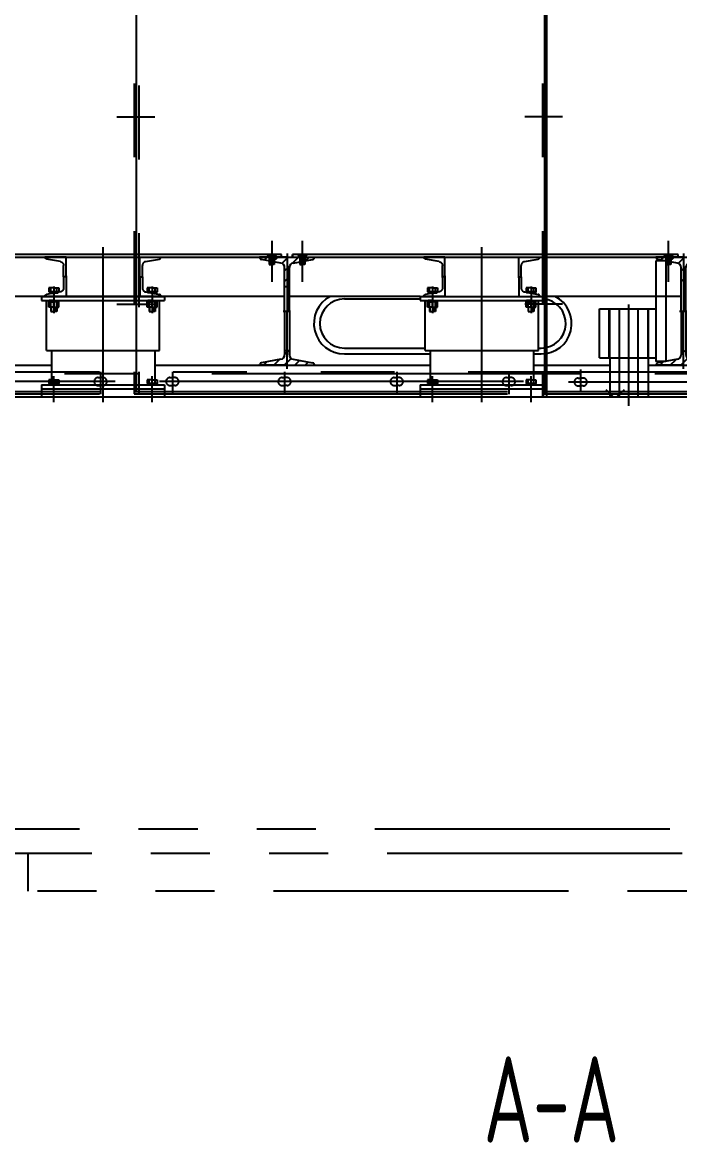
# Model space of a CAD drawing. Header units: millimetres. Extents: x 0 to 25200, y -693 to 17820.
# Drawn here: x 9861 to 11197, y 7981 to 10258 of the extents above; entities that cross this region are included whole.
import ezdxf

# ---------------------------------------------------------------- set-up
doc = ezdxf.new("R2010")
doc.units = ezdxf.units.MM
doc.header["$LTSCALE"] = 600
for name, pattern in [('F', [0.75, 0.5, -0.25]), ('G', [2, 1.25, -0.25, 0.25, -0.25]), ('K', [2.5, 1.25, -0.25, 0.25, -0.25, 0.25, -0.25])]:
    doc.linetypes.add(name, pattern=pattern)
for name, color, linetype in [('01', 7, 'Continuous'), ('02', 1, 'Continuous'), ('04', 2, 'F'), ('05', 4, 'G'), ('07', 6, 'K'), ('08', 1, 'Continuous'), ('11', 3, 'Continuous')]:
    doc.layers.add(name, color=color, linetype=linetype)
doc.styles.get("Standard").update_dxf_attribs({"font": 'isocp', "width": 0.707, "bigfont": 'intecad.shx'})

# ---------------------------------------------------------------- blocks, each defined once
blk = doc.blocks.new('HS223')
at = {"layer": '07', "color": 6, "linetype": 'K'}
for p, q in [((40284.7, 36399.5), (40284.7, 33413.5)), ((40289.2, 33413.5), (40289.2, 36395)), ((40293.7, 36395), (40293.7, 33413.5)), ((41114.7, 36399.5), (41114.7, 33413.5)), ((41119.2, 33413.5), (41119.2, 36395)), ((41123.7, 33413.5), (41123.7, 36395)), ((40249.4, 33931.5), (40326.2, 33931.5)), ((41155.4, 33931.5), (41078.6, 33931.5)), ((40249.4, 33550.5), (40326.2, 33550.5)), ((41155.4, 33550.5), (41078.6, 33550.5)), ((42692.7, 33409.5), (36961.7, 33409.5)), ((39463.7, 33413.5), (41123.7, 33413.5)), ((40216.2, 33413.4), (40216.2, 33367.8)), ((40284.7, 33413.5), (40284.7, 33368.5)), ((40289.2, 33373), (40289.2, 33413.5)), ((40293.7, 33413.5), (40293.7, 33368.5)), ((40362.2, 33413.4), (40362.2, 33367.8)), ((40590.2, 33413.4), (40590.2, 33367.8)), ((40818.2, 33413.4), (40818.2, 33367.8)), ((41046.2, 33413.4), (41046.2, 33367.8)), ((41114.7, 33413.5), (41114.7, 33362.5)), ((41119.2, 33368.5), (41119.2, 33413.5)), ((41123.7, 33367), (41123.7, 33413.5)), ((41123.7, 33413.5), (42692.7, 33413.5)), ((41192.2, 33372.7), (41192.2, 33418.3)), ((40246.1, 33393.5), (39506.3, 33393.5)), ((40211.2, 33401.5), (40216.2, 33401.5)), ((40211.2, 33385.5), (40216.2, 33385.5)), ((40221.2, 33401.5), (40216.2, 33401.5)), ((40221.2, 33385.5), (40216.2, 33385.5)), ((41076.1, 33393.5), (40336.3, 33393.5)), ((40357.2, 33401.5), (40362.2, 33401.5)), ((40357.2, 33385.5), (40362.2, 33385.5)), ((40367.2, 33401.5), (40362.2, 33401.5)), ((40367.2, 33385.5), (40362.2, 33385.5)), ((40585.2, 33401.5), (40590.2, 33401.5)), ((40585.2, 33385.5), (40590.2, 33385.5)), ((40595.2, 33401.5), (40590.2, 33401.5)), ((40595.2, 33385.5), (40590.2, 33385.5)), ((40813.2, 33401.5), (40818.2, 33401.5)), ((40813.2, 33385.5), (40818.2, 33385.5)), ((40823.2, 33401.5), (40818.2, 33401.5)), ((40823.2, 33385.5), (40818.2, 33385.5)), ((41041.2, 33401.5), (41046.2, 33401.5)), ((41041.2, 33385.5), (41046.2, 33385.5)), ((41051.2, 33401.5), (41046.2, 33401.5)), ((41051.2, 33385.5), (41046.2, 33385.5)), ((41907.1, 33392.5), (41167.3, 33392.5)), ((41187.2, 33400.5), (41192.2, 33400.5)), ((41187.2, 33384.5), (41192.2, 33384.5)), ((41197.2, 33400.5), (41192.2, 33400.5)), ((41197.2, 33384.5), (41192.2, 33384.5)), ((37788.7, 33362.5), (42692.7, 33362.5)), ((39463.7, 33373), (40284.7, 33373)), ((39463.7, 33368.5), (40284.7, 33368.5)), ((40284.7, 33373), (40289.2, 33373)), ((40284.7, 33368.5), (40293.7, 33368.5)), ((40289.2, 33373), (40293.7, 33373)), ((40293.7, 33373), (41114.7, 33373)), ((40293.7, 33373), (40293.7, 33368.5)), ((40293.7, 33368.5), (41114.7, 33368.5)), ((41114.7, 33368.5), (41123.7, 33368.5)), ((41123.7, 33373), (41946.7, 33373)), ((41123.7, 33368.5), (41946.7, 33368.5)), ((41123.7, 33362.5), (41123.7, 33367))]:
    blk.add_line(p, q, dxfattribs=at)
at = {"layer": '07', "color": 6, "linetype": 'K', "ltscale": 0.8}
for p, q in [((41243.2, 33377.6), (41259.2, 33361.6)), ((41265.2, 33361.6), (41281.2, 33377.6)), ((37173.6, 32484.6), (46190.2, 32484.6)), ((37198.6, 32434.6), (46190.2, 32434.6)), ((40068.7, 32357.4), (40068.7, 32434.6)), ((38914.2, 32396.6), (40068.7, 32396.6)), ((44767.7, 32357.4), (40068.7, 32357.4))]:
    blk.add_line(p, q, dxfattribs=at)
at = {"layer": '07', "color": 6, "linetype": 'K'}
for centre, start, end in [((40211.2, 33393.5), 90, 270), ((40221.2, 33393.5), 270, 90), ((40357.2, 33393.5), 90, 270), ((40367.2, 33393.5), 270, 90), ((40585.2, 33393.5), 90, 270), ((40595.2, 33393.5), 270, 90), ((40813.2, 33393.5), 90, 270), ((40823.2, 33393.5), 270, 90), ((41041.2, 33393.5), 90, 270), ((41051.2, 33393.5), 270, 90), ((41187.2, 33392.5), 90, 270), ((41197.2, 33392.5), 270, 90)]:
    blk.add_arc(centre, 8, start, end, dxfattribs=at)
blk = doc.blocks.new('*U916')
at = {"layer": '01'}
for p, q in [((0, 110), (-56, 110)), ((-12.5, 97.8), (-52.1, 105.3)), ((0, 110), (56, 110)), ((12.5, 97.8), (52.1, 105.3)), ((-4.8, 0), (-4.8, 88.5)), ((4.8, 0), (4.8, 88.5)), ((-4.8, 0), (-4.8, -88.5)), ((4.8, 0), (4.8, -88.5)), ((0, -110), (-56, -110)), ((-12.5, -97.8), (-52.1, -105.3)), ((0, -110), (56, -110)), ((12.5, -97.8), (52.1, -105.3))]:
    blk.add_line(p, q, dxfattribs=at)
for centre, radius, start, end in [((-51.2, 110), 4.8, 180, 259.2944), ((-14.3, 88.5), 9.5, 0, 79.2944), ((14.3, 88.5), 9.5, 100.7056, 180), ((51.2, 110), 4.8, 280.7056, 360), ((-14.3, -88.5), 9.5, 280.7056, 0), ((14.3, -88.5), 9.5, 180, 259.2944), ((-51.2, -110), 4.8, 100.7056, 180), ((51.2, -110), 4.8, 0, 79.2944)]:
    blk.add_arc(centre, radius, start, end, dxfattribs=at)
at = {"layer": '05'}
for p, q in [((0, 116.9), (0, 0)), ((-7.9, 0), (7.2, 0)), ((0, -116.9), (0, 0))]:
    blk.add_line(p, q, dxfattribs=at)
blk = doc.blocks.new('*U917')
at = {"layer": '01'}
for p, q in [((0, 110), (-56, 110)), ((-12.5, 97.8), (-52.1, 105.3)), ((0, 110), (56, 110)), ((12.5, 97.8), (52.1, 105.3)), ((-4.8, 0), (-4.8, 88.5)), ((4.8, 0), (4.8, 88.5)), ((-4.8, 0), (-4.8, -88.5)), ((4.8, 0), (4.8, -88.5)), ((0, -110), (-56, -110)), ((-12.5, -97.8), (-52.1, -105.3)), ((0, -110), (56, -110)), ((12.5, -97.8), (52.1, -105.3))]:
    blk.add_line(p, q, dxfattribs=at)
for centre, radius, start, end in [((-51.2, 110), 4.8, 180, 259.2944), ((-14.3, 88.5), 9.5, 0, 79.2944), ((14.3, 88.5), 9.5, 100.7056, 180), ((51.2, 110), 4.8, 280.7056, 360), ((-14.3, -88.5), 9.5, 280.7056, 0), ((14.3, -88.5), 9.5, 180, 259.2944), ((-51.2, -110), 4.8, 100.7056, 180), ((51.2, -110), 4.8, 0, 79.2944)]:
    blk.add_arc(centre, radius, start, end, dxfattribs=at)
at = {"layer": '05'}
for p, q in [((0, 116.9), (0, 0)), ((-7.9, 0), (7.2, 0)), ((0, -116.9), (0, 0))]:
    blk.add_line(p, q, dxfattribs=at)
blk = doc.blocks.new('*U911')
at = {"layer": '01'}
for p, q in [((-9.2, 3.1), (-9.2, 0)), ((0, 3.1), (-9.2, 3.1)), ((-9.2, 0), (0, 0)), ((0, 0), (-1.8, 3.1)), ((0, 3.1), (1.8, 0)), ((0, 3.1), (9.2, 3.1)), ((9.2, 0), (0, 0)), ((9.2, 3.1), (9.2, 0))]:
    blk.add_line(p, q, dxfattribs=at)
at = {"layer": '05'}
blk.add_line((0, 5.2), (0, -2.1), dxfattribs=at)
blk = doc.blocks.new('M')
at = {"layer": '04', "color": 2, "linetype": 'F'}
for p, q in [((5590.6, 9487.6), (5633.6, 9487.6)), ((5590.6, 9447.6), (5590.6, 9487.6)), ((5602.1, 9478.3), (5630.3, 9483.6)), ((5595.6, 9447.6), (5595.6, 9470.4)), ((5590.6, 9447.6), (5590.6, 9407.6)), ((5595.6, 9447.6), (5595.6, 9424.7)), ((5590.6, 9407.6), (5633.6, 9407.6)), ((5602.1, 9416.8), (5630.3, 9411.5))]:
    blk.add_line(p, q, dxfattribs=at)
for centre, radius, start, end in [((5603.6, 9470.4), 8, 100.7056, 180), ((5629.6, 9487.6), 4, 280.7056, 0), ((5603.6, 9424.7), 8, 180, 259.2944), ((5629.6, 9407.6), 4, 0, 79.2944)]:
    blk.add_arc(centre, radius, start, end, dxfattribs=at)
at = {"layer": '05', "color": 4, "linetype": 'G'}
blk.add_line((5588.5, 9447.6), (5597.2, 9447.6), dxfattribs=at)
blk = doc.blocks.new('JKL7')
at = {"layer": '02', "linetype": 'Continuous'}
h = blk.add_hatch(dxfattribs=at)
h.set_pattern_fill('_USER', color=1, scale=15, angle=45, style=0, pattern_type=0)
h.set_pattern_definition([(45, (38976.859, -951.38), (-10.606602, 10.606602), [])])
edge = h.paths.add_edge_path()
edge.add_line((39678.8, 8346.2), (39688.3, 8346.2))
edge.add_line((39688.3, 8346.2), (39688.3, 8337.7))
edge.add_arc((39697.8, 8337.7), 9.5, 180, 259.2944)
edge.add_line((39696, 8328.4), (39735.6, 8320.9))
edge.add_arc((39734.8, 8316.2), 4.8, 0, 79.2944, ccw=False)
edge.add_line((39739.6, 8316.2), (39683.6, 8316.2))
edge.add_line((39683.6, 8316.2), (39627.6, 8316.2))
edge.add_arc((39632.4, 8316.2), 4.8, 100.7056, 180, ccw=False)
edge.add_line((39631.5, 8320.9), (39671.1, 8328.4))
edge.add_arc((39669.3, 8337.7), 9.5, 280.7056, 360)
edge.add_line((39678.8, 8337.7), (39678.8, 8346.2))
edge = h.paths.add_edge_path()
edge.add_line((39678.8, 8476.2), (39688.3, 8476.2))
edge.add_line((39688.3, 8476.2), (39688.3, 8514.7))
edge.add_arc((39697.8, 8514.7), 9.5, 100.7056, 180, ccw=False)
edge.add_line((39696, 8524), (39735.6, 8531.5))
edge.add_arc((39734.8, 8536.2), 4.8, 280.7056, 360)
edge.add_line((39739.6, 8536.2), (39683.6, 8536.2))
edge.add_line((39683.6, 8536.2), (39627.6, 8536.2))
edge.add_arc((39632.4, 8536.2), 4.8, 180, 259.2944)
edge.add_line((39631.5, 8531.5), (39671.1, 8524))
edge.add_arc((39669.3, 8514.7), 9.5, 0, 79.2944, ccw=False)
edge.add_line((39678.8, 8514.7), (39678.8, 8476.2))
h = blk.add_hatch(dxfattribs=at)
h.set_pattern_fill('_USER', color=1, scale=15, angle=45, style=0, pattern_type=0)
h.set_pattern_definition([(45, (39782.859, -951.38), (-10.606602, 10.606602), [])])
edge = h.paths.add_edge_path()
edge.add_line((40484.8, 8346.2), (40494.3, 8346.2))
edge.add_line((40494.3, 8346.2), (40494.3, 8337.7))
edge.add_arc((40503.8, 8337.7), 9.5, 180, 259.2944)
edge.add_line((40502, 8328.4), (40541.6, 8320.9))
edge.add_arc((40540.8, 8316.2), 4.8, 0, 79.2944, ccw=False)
edge.add_line((40545.6, 8316.2), (40489.6, 8316.2))
edge.add_line((40489.6, 8316.2), (40433.6, 8316.2))
edge.add_arc((40438.4, 8316.2), 4.8, 100.7056, 180, ccw=False)
edge.add_line((40437.5, 8320.9), (40477.1, 8328.4))
edge.add_arc((40475.3, 8337.7), 9.5, 280.7056, 360)
edge.add_line((40484.8, 8337.7), (40484.8, 8346.2))
edge = h.paths.add_edge_path()
edge.add_line((40484.8, 8476.2), (40494.3, 8476.2))
edge.add_line((40494.3, 8476.2), (40494.3, 8514.7))
edge.add_arc((40503.8, 8514.7), 9.5, 100.7056, 180, ccw=False)
edge.add_line((40502, 8524), (40541.6, 8531.5))
edge.add_arc((40540.8, 8536.2), 4.8, 280.7056, 360)
edge.add_line((40545.6, 8536.2), (40489.6, 8536.2))
edge.add_line((40489.6, 8536.2), (40433.6, 8536.2))
edge.add_arc((40438.4, 8536.2), 4.8, 180, 259.2944)
edge.add_line((40437.5, 8531.5), (40477.1, 8524))
edge.add_arc((40475.3, 8514.7), 9.5, 0, 79.2944, ccw=False)
edge.add_line((40484.8, 8514.7), (40484.8, 8476.2))
for p, q in [((39194.6, 8346.5), (39194.6, 8448.2)), ((39424.6, 8346.5), (39424.6, 8448.2)), ((39964.6, 8346.5), (39964.6, 8448.2)), ((40194.6, 8346.5), (40194.6, 8448.2))]:
    blk.add_line(p, q)
at = {"layer": '01'}
for p, q in [((39672.6, 8541.2), (38910.6, 8541.2)), ((39672.6, 8536.2), (39672.6, 8541.2)), ((40478.6, 8541.2), (39694.6, 8541.2)), ((39694.6, 8536.2), (39694.6, 8541.2)), ((39694.6, 8541.2), (39694.6, 8536.2)), ((39694.6, 8536.2), (39694.6, 8541.2)), ((40478.6, 8536.2), (40478.6, 8541.2)), ((38888.6, 8536.2), (39657.6, 8536.2)), ((39672.6, 8536.2), (40463.6, 8536.2)), ((40478.6, 8536.2), (41369.6, 8536.2)), ((39678.8, 8476.2), (39688.3, 8476.2)), ((39678.8, 8456.2), (38904.3, 8456.2)), ((39209.6, 8448.2), (39200.4, 8448.2)), ((39200.4, 8448.2), (39200.4, 8445.1)), ((39209.6, 8445.1), (39207.8, 8448.2)), ((39209.6, 8448.2), (39218.8, 8448.2)), ((39209.6, 8448.2), (39211.3, 8445.1)), ((39218.8, 8448.2), (39218.8, 8445.1)), ((39400.4, 8448.2), (39400.4, 8445.1)), ((39409.6, 8448.2), (39400.4, 8448.2)), ((39409.6, 8448.2), (39407.8, 8445.1)), ((39409.6, 8445.1), (39411.3, 8448.2)), ((39409.6, 8448.2), (39418.8, 8448.2)), ((39418.8, 8448.2), (39418.8, 8445.1)), ((39954.6, 8456.2), (39688.3, 8456.2)), ((39800.3, 8451.2), (39954.6, 8451.2)), ((39979.6, 8448.2), (39970.4, 8448.2)), ((39970.4, 8448.2), (39970.4, 8445.1)), ((39979.6, 8445.1), (39977.8, 8448.2)), ((39979.6, 8448.2), (39988.8, 8448.2)), ((39979.6, 8448.2), (39981.3, 8445.1)), ((39988.8, 8448.2), (39988.8, 8445.1)), ((40170.4, 8448.2), (40170.4, 8445.1)), ((40179.6, 8448.2), (40170.4, 8448.2)), ((40179.6, 8448.2), (40177.8, 8445.1)), ((40179.6, 8445.1), (40181.3, 8448.2)), ((40179.6, 8448.2), (40188.8, 8448.2)), ((40188.8, 8448.2), (40188.8, 8445.1)), ((40484.8, 8456.2), (40204.6, 8456.2)), ((40433.6, 8456.2), (40433.6, 8324)), ((40453.6, 8456.2), (40453.6, 8324)), ((39199.5, 8445.1), (39209.6, 8445.1)), ((39199.5, 8434.3), (39199.5, 8445.1)), ((39209.6, 8434.3), (39199.5, 8434.3)), ((39200.4, 8445.1), (39209.6, 8445.1)), ((39203.6, 8434.3), (39203.6, 8445.1)), ((39203.6, 8434.3), (39203.6, 8425.8)), ((39203.6, 8425.8), (39209.6, 8425.8)), ((39218.8, 8445.1), (39209.6, 8445.1)), ((39219.6, 8445.1), (39209.6, 8445.1)), ((39209.6, 8434.3), (39219.6, 8434.3)), ((39215.6, 8425.8), (39209.6, 8425.8)), ((39215.6, 8434.3), (39215.6, 8445.1)), ((39215.6, 8434.3), (39215.6, 8425.8)), ((39219.6, 8434.3), (39219.6, 8445.1)), ((39399.5, 8445.1), (39409.6, 8445.1)), ((39399.5, 8434.3), (39399.5, 8445.1)), ((39409.6, 8434.3), (39399.5, 8434.3)), ((39400.4, 8445.1), (39409.6, 8445.1)), ((39403.6, 8434.3), (39403.6, 8445.1)), ((39403.6, 8434.3), (39403.6, 8425.8)), ((39403.6, 8425.8), (39409.6, 8425.8)), ((39419.6, 8445.1), (39409.6, 8445.1)), ((39418.8, 8445.1), (39409.6, 8445.1)), ((39409.6, 8434.3), (39419.6, 8434.3)), ((39415.6, 8425.8), (39409.6, 8425.8)), ((39415.6, 8434.3), (39415.6, 8445.1)), ((39415.6, 8434.3), (39415.6, 8425.8)), ((39419.6, 8434.3), (39419.6, 8445.1)), ((39969.5, 8445.1), (39979.6, 8445.1)), ((39969.5, 8434.3), (39969.5, 8445.1)), ((39979.6, 8434.3), (39969.5, 8434.3)), ((39970.4, 8445.1), (39979.6, 8445.1)), ((39973.6, 8434.3), (39973.6, 8445.1)), ((39973.6, 8434.3), (39973.6, 8425.8)), ((39973.6, 8425.8), (39979.6, 8425.8)), ((39988.8, 8445.1), (39979.6, 8445.1)), ((39989.6, 8445.1), (39979.6, 8445.1)), ((39979.6, 8434.3), (39989.6, 8434.3)), ((39985.6, 8425.8), (39979.6, 8425.8)), ((39985.6, 8434.3), (39985.6, 8445.1)), ((39985.6, 8434.3), (39985.6, 8425.8)), ((39989.6, 8434.3), (39989.6, 8445.1)), ((40169.5, 8445.1), (40179.6, 8445.1)), ((40169.5, 8434.3), (40169.5, 8445.1)), ((40179.6, 8434.3), (40169.5, 8434.3)), ((40170.4, 8445.1), (40179.6, 8445.1)), ((40173.6, 8434.3), (40173.6, 8445.1)), ((40173.6, 8434.3), (40173.6, 8425.8)), ((40173.6, 8425.8), (40179.6, 8425.8)), ((40189.6, 8445.1), (40179.6, 8445.1)), ((40188.8, 8445.1), (40179.6, 8445.1)), ((40179.6, 8434.3), (40189.6, 8434.3)), ((40185.6, 8425.8), (40179.6, 8425.8)), ((40185.6, 8434.3), (40185.6, 8445.1)), ((40185.6, 8434.3), (40185.6, 8425.8)), ((40189.6, 8434.3), (40189.6, 8445.1)), ((40318.6, 8331.2), (40318.6, 8431.2)), ((39678.8, 8346.2), (39678.8, 8337.7)), ((39678.8, 8346.2), (39688.3, 8346.2)), ((39688.3, 8346.2), (39688.3, 8337.7)), ((39800.3, 8351.2), (39964.6, 8351.2)), ((39800.3, 8339.2), (39974.6, 8339.2)), ((40184.6, 8339.2), (40200.3, 8339.2)), ((40194.6, 8351.2), (40200.3, 8351.2)), ((40339.6, 8331.2), (40339.6, 8252.2)), ((40417.6, 8331.2), (40417.6, 8252.2)), ((40453.6, 8324), (40433.6, 8324)), ((39209.6, 8286.8), (39199.5, 8286.8)), ((39199.5, 8286.8), (39199.5, 8279.3)), ((39199.5, 8279.3), (39209.6, 8279.3)), ((39203.6, 8279.3), (39203.6, 8286.8)), ((39209.6, 8286.8), (39219.6, 8286.8)), ((39219.6, 8279.3), (39209.6, 8279.3)), ((39215.6, 8279.3), (39215.6, 8286.8)), ((39219.6, 8286.8), (39219.6, 8279.3)), ((39399.5, 8286.8), (39399.5, 8279.3)), ((39409.6, 8286.8), (39399.5, 8286.8)), ((39399.5, 8279.3), (39409.6, 8279.3)), ((39403.6, 8279.3), (39403.6, 8286.8)), ((39409.6, 8286.8), (39419.6, 8286.8)), ((39419.6, 8279.3), (39409.6, 8279.3)), ((39415.6, 8279.3), (39415.6, 8286.8)), ((39419.6, 8286.8), (39419.6, 8279.3)), ((39979.6, 8286.8), (39969.5, 8286.8)), ((39969.5, 8286.8), (39969.5, 8279.3)), ((39969.5, 8279.3), (39979.6, 8279.3)), ((39973.6, 8279.3), (39973.6, 8286.8)), ((39979.6, 8286.8), (39989.6, 8286.8)), ((39989.6, 8279.3), (39979.6, 8279.3)), ((39985.6, 8279.3), (39985.6, 8286.8)), ((39989.6, 8286.8), (39989.6, 8279.3)), ((40169.5, 8286.8), (40169.5, 8279.3)), ((40179.6, 8286.8), (40169.5, 8286.8)), ((40169.5, 8279.3), (40179.6, 8279.3)), ((40173.6, 8279.3), (40173.6, 8286.8)), ((40179.6, 8286.8), (40189.6, 8286.8)), ((40189.6, 8279.3), (40179.6, 8279.3)), ((40185.6, 8279.3), (40185.6, 8286.8)), ((40189.6, 8286.8), (40189.6, 8279.3)), ((40339.6, 8252.2), (40417.6, 8252.2))]:
    blk.add_line(p, q, dxfattribs=at)
at = {"layer": '01', "color": 7, "linetype": 'Continuous'}
for p, q in [((36522.1, 8536.2), (41395.6, 8536.2)), ((39184.6, 8456.2), (39434.6, 8456.2)), ((39184.6, 8456.2), (39184.6, 8448.2)), ((39184.6, 8456.2), (39184.6, 8448.2)), ((39184.6, 8448.2), (39434.6, 8448.2)), ((39434.6, 8456.2), (39434.6, 8448.2)), ((39434.6, 8456.2), (39434.6, 8448.2)), ((39954.6, 8456.2), (40204.6, 8456.2)), ((39954.6, 8456.2), (39954.6, 8448.2)), ((39954.6, 8456.2), (39954.6, 8448.2)), ((39954.6, 8448.2), (40204.6, 8448.2)), ((40204.6, 8456.2), (40204.6, 8448.2)), ((40204.6, 8456.2), (40204.6, 8448.2)), ((40318.6, 8431.2), (40433.6, 8431.2)), ((39194.6, 8346.5), (39424.6, 8346.5)), ((39204.6, 8346.5), (39204.6, 8286.8)), ((39414.6, 8346.5), (39414.6, 8286.8)), ((39964.6, 8346.5), (40194.6, 8346.5)), ((39974.6, 8346.5), (39974.6, 8286.8)), ((40184.6, 8346.5), (40184.6, 8286.8)), ((39069.3, 8316.2), (39204.6, 8316.2)), ((39414.6, 8316.2), (39974.6, 8316.2)), ((40184.6, 8316.2), (40339.6, 8316.2)), ((40318.6, 8331.2), (40433.6, 8331.2)), ((40417.6, 8316.2), (40629.3, 8316.2)), ((39184.6, 8276.2), (39434.6, 8276.2)), ((39184.6, 8276.2), (39184.6, 8268.2)), ((39184.6, 8268.2), (39434.6, 8268.2)), ((39184.6, 8268.2), (39184.6, 8252.2)), ((39434.6, 8276.2), (39434.6, 8268.2)), ((39434.6, 8268.2), (39434.6, 8252.2)), ((39954.6, 8276.2), (40204.6, 8276.2)), ((39954.6, 8276.2), (39954.6, 8268.2)), ((39954.6, 8268.2), (40204.6, 8268.2)), ((39954.6, 8268.2), (39954.6, 8252.2)), ((40204.6, 8276.2), (40204.6, 8268.2)), ((40204.6, 8268.2), (40204.6, 8252.2)), ((39184.6, 8252.2), (39434.6, 8252.2)), ((39954.6, 8252.2), (40204.6, 8252.2))]:
    blk.add_line(p, q, dxfattribs=at)
at = {"layer": '01'}
for centre, radius, start, end in [((39800.3, 8401.2), 62, 117.4893, 270), ((39800.3, 8401.2), 50, 90, 270), ((40200.3, 8401.2), 62, 270, 62.5107), ((40200.3, 8401.2), 50, 270, 85.124)]:
    blk.add_arc(centre, radius, start, end, dxfattribs=at)
at = {"layer": '02'}
for p, q in [((39204.8, 8425.8), (39204.8, 8434.3)), ((39214.4, 8425.8), (39214.4, 8434.3)), ((39404.8, 8425.8), (39404.8, 8434.3)), ((39414.4, 8425.8), (39414.4, 8434.3)), ((39974.8, 8425.8), (39974.8, 8434.3)), ((39984.4, 8425.8), (39984.4, 8434.3)), ((40174.8, 8425.8), (40174.8, 8434.3)), ((40184.4, 8425.8), (40184.4, 8434.3))]:
    blk.add_line(p, q, dxfattribs=at)
at = {"layer": '04', "color": 2, "linetype": 'F'}
for p, q in [((39651.3, 8541.2), (39643.4, 8541.2)), ((39643.4, 8541.2), (39643.4, 8540.3)), ((39643.4, 8540.3), (39651.3, 8540.3)), ((39643.4, 8540.3), (39647.6, 8536.2)), ((39651.3, 8541.2), (39651.3, 8539.2)), ((39651.3, 8539.2), (39652.6, 8539.2)), ((39653.8, 8539.2), (39652.6, 8539.2)), ((39653.8, 8541.2), (39653.8, 8539.2)), ((39653.8, 8541.2), (39661.7, 8541.2)), ((39661.7, 8540.3), (39653.8, 8540.3)), ((39661.7, 8540.3), (39657.6, 8536.2)), ((39661.7, 8541.2), (39661.7, 8540.3)), ((39713.3, 8541.2), (39705.4, 8541.2)), ((39705.4, 8541.2), (39705.4, 8540.3)), ((39705.4, 8540.3), (39713.3, 8540.3)), ((39705.4, 8540.3), (39709.6, 8536.2)), ((39713.3, 8541.2), (39713.3, 8539.2)), ((39713.3, 8539.2), (39714.6, 8539.2)), ((39715.8, 8539.2), (39714.6, 8539.2)), ((39715.8, 8541.2), (39715.8, 8539.2)), ((39715.8, 8541.2), (39723.7, 8541.2)), ((39723.7, 8540.3), (39715.8, 8540.3)), ((39723.7, 8540.3), (39719.6, 8536.2)), ((39723.7, 8541.2), (39723.7, 8540.3)), ((40457.3, 8541.2), (40449.4, 8541.2)), ((40449.4, 8541.2), (40449.4, 8540.3)), ((40449.4, 8540.3), (40457.3, 8540.3)), ((40449.4, 8540.3), (40453.6, 8536.2)), ((40457.3, 8541.2), (40457.3, 8539.2)), ((40457.3, 8539.2), (40458.6, 8539.2)), ((40459.8, 8539.2), (40458.6, 8539.2)), ((40459.8, 8541.2), (40459.8, 8539.2)), ((40459.8, 8541.2), (40467.7, 8541.2)), ((40467.7, 8540.3), (40459.8, 8540.3)), ((40467.7, 8540.3), (40463.6, 8536.2)), ((40467.7, 8541.2), (40467.7, 8540.3)), ((39647.6, 8536.2), (39647.6, 8521.2)), ((39647.6, 8536.2), (39652.6, 8536.2)), ((39647.6, 8533.2), (39652.6, 8533.2)), ((39647.6, 8521.2), (39652.6, 8521.2)), ((39648.6, 8533.2), (39648.6, 8521.2)), ((39657.6, 8536.2), (39652.6, 8536.2)), ((39657.6, 8533.2), (39652.6, 8533.2)), ((39657.6, 8521.2), (39652.6, 8521.2)), ((39656.6, 8533.2), (39656.6, 8521.2)), ((39657.6, 8536.2), (39657.6, 8521.2)), ((39709.6, 8536.2), (39709.6, 8521.2)), ((39709.6, 8536.2), (39714.6, 8536.2)), ((39709.6, 8533.2), (39714.6, 8533.2)), ((39709.6, 8521.2), (39714.6, 8521.2)), ((39710.6, 8533.2), (39710.6, 8521.2)), ((39719.6, 8536.2), (39714.6, 8536.2)), ((39719.6, 8533.2), (39714.6, 8533.2)), ((39719.6, 8521.2), (39714.6, 8521.2)), ((39718.6, 8533.2), (39718.6, 8521.2)), ((39719.6, 8536.2), (39719.6, 8521.2)), ((40433.6, 8528.4), (40433.6, 8456.2)), ((40453.6, 8528.4), (40433.6, 8528.4)), ((40453.6, 8536.2), (40453.6, 8521.2)), ((40453.6, 8536.2), (40458.6, 8536.2)), ((40453.6, 8533.2), (40458.6, 8533.2)), ((40453.6, 8528.4), (40453.6, 8456.2)), ((40453.6, 8521.2), (40458.6, 8521.2)), ((40454.6, 8533.2), (40454.6, 8521.2)), ((40463.6, 8536.2), (40458.6, 8536.2)), ((40463.6, 8533.2), (40458.6, 8533.2)), ((40463.6, 8521.2), (40458.6, 8521.2)), ((40462.6, 8533.2), (40462.6, 8521.2)), ((40463.6, 8536.2), (40463.6, 8521.2)), ((39209.6, 8473.3), (39199.5, 8473.3)), ((39199.5, 8473.3), (39199.5, 8465.8)), ((39203.6, 8465.8), (39203.6, 8473.3)), ((39209.6, 8473.3), (39219.6, 8473.3)), ((39215.6, 8465.8), (39215.6, 8473.3)), ((39219.6, 8473.3), (39219.6, 8465.8)), ((39409.6, 8473.3), (39399.5, 8473.3)), ((39399.5, 8473.3), (39399.5, 8465.8)), ((39403.6, 8465.8), (39403.6, 8473.3)), ((39409.6, 8473.3), (39419.6, 8473.3)), ((39415.6, 8465.8), (39415.6, 8473.3)), ((39419.6, 8473.3), (39419.6, 8465.8)), ((39979.6, 8473.3), (39969.5, 8473.3)), ((39969.5, 8473.3), (39969.5, 8465.8)), ((39973.6, 8465.8), (39973.6, 8473.3)), ((39979.6, 8473.3), (39989.6, 8473.3)), ((39985.6, 8465.8), (39985.6, 8473.3)), ((39989.6, 8473.3), (39989.6, 8465.8)), ((40179.6, 8473.3), (40169.5, 8473.3)), ((40169.5, 8473.3), (40169.5, 8465.8)), ((40173.6, 8465.8), (40173.6, 8473.3)), ((40179.6, 8473.3), (40189.6, 8473.3)), ((40185.6, 8465.8), (40185.6, 8473.3)), ((40189.6, 8473.3), (40189.6, 8465.8)), ((39199.5, 8465.8), (39209.6, 8465.8)), ((39209.6, 8465.8), (39200.6, 8465.8)), ((39200.6, 8465.8), (39200.6, 8462)), ((39200.6, 8462), (39218.6, 8463.8)), ((39219.6, 8465.8), (39209.6, 8465.8)), ((39209.6, 8465.8), (39218.6, 8465.8)), ((39218.6, 8465.8), (39218.6, 8463.8)), ((39399.5, 8465.8), (39409.6, 8465.8)), ((39409.6, 8465.8), (39400.6, 8465.8)), ((39400.6, 8465.8), (39400.6, 8463.8)), ((39418.6, 8462), (39400.6, 8463.8)), ((39409.6, 8465.8), (39418.6, 8465.8)), ((39419.6, 8465.8), (39409.6, 8465.8)), ((39418.6, 8465.8), (39418.6, 8462)), ((39969.5, 8465.8), (39979.6, 8465.8)), ((39979.6, 8465.8), (39970.6, 8465.8)), ((39970.6, 8465.8), (39970.6, 8462)), ((39970.6, 8462), (39988.6, 8463.8)), ((39989.6, 8465.8), (39979.6, 8465.8)), ((39979.6, 8465.8), (39988.6, 8465.8)), ((39988.6, 8465.8), (39988.6, 8463.8)), ((40169.5, 8465.8), (40179.6, 8465.8)), ((40179.6, 8465.8), (40170.6, 8465.8)), ((40170.6, 8465.8), (40170.6, 8463.8)), ((40188.6, 8462), (40170.6, 8463.8)), ((40179.6, 8465.8), (40188.6, 8465.8)), ((40189.6, 8465.8), (40179.6, 8465.8)), ((40188.6, 8465.8), (40188.6, 8462)), ((40338.6, 8331.2), (40338.6, 8431.2)), ((40339.6, 8331.2), (40339.6, 8431.2)), ((40359.6, 8252.2), (40359.6, 8431.2)), ((40397.6, 8252.2), (40397.6, 8431.2)), ((40417.6, 8331.2), (40417.6, 8431.2)), ((40418.6, 8331.2), (40418.6, 8431.2))]:
    blk.add_line(p, q, dxfattribs=at)
at = {"layer": '05'}
for p, q in [((39652.6, 8569.4), (39652.6, 8485.7)), ((39714.6, 8569.4), (39714.6, 8485.7)), ((40458.6, 8569.4), (40458.6, 8485.7)), ((39309.6, 8241), (39309.6, 8556.1)), ((40079.6, 8241), (40079.6, 8556.1)), ((39209.6, 8476.4), (39209.6, 8422.3)), ((39409.6, 8476.4), (39409.6, 8422.3)), ((39979.6, 8476.4), (39979.6, 8422.3)), ((40179.6, 8476.4), (40179.6, 8422.3)), ((39209.6, 8450.3), (39209.6, 8443)), ((39409.6, 8450.3), (39409.6, 8443)), ((39979.6, 8450.3), (39979.6, 8443)), ((40179.6, 8450.3), (40179.6, 8443)), ((39209.6, 8433.2), (39209.6, 8446.1)), ((39409.6, 8433.2), (39409.6, 8446.1)), ((39979.6, 8433.2), (39979.6, 8446.1)), ((40179.6, 8433.2), (40179.6, 8446.1)), ((40378.6, 8233.8), (40378.6, 8439.8)), ((39209.6, 8241.2), (39209.6, 8294.1)), ((39409.6, 8241.2), (39409.6, 8294.1)), ((39979.6, 8241.2), (39979.6, 8294.1)), ((40179.6, 8241.2), (40179.6, 8294.1))]:
    blk.add_line(p, q, dxfattribs=at)
at = {"layer": '07'}
blk.add_line((36371.3, 8252.2), (41456.1, 8252.2), dxfattribs=at)
at = {"layer": '01'}
for name, p in [('*U916', (39683.6, 8426.2)), ('*U917', (40489.6, 8426.2)), ('M', (33794, -951.4)), ('M', (34564, -951.4))]:
    blk.add_blockref(name, p, dxfattribs=at)
at = {"layer": '01', "xscale": -1}
for p in [(44825.1, -951.4), (45595.1, -951.4)]:
    blk.add_blockref('M', p, dxfattribs=at)
at = {"layer": '08'}
for p in [(39209.6, 8276.2), (39979.6, 8276.2)]:
    blk.add_blockref('*U911', p, dxfattribs=at)
at = {"layer": '08', "xscale": -1}
for p in [(39409.6, 8276.2), (40179.6, 8276.2)]:
    blk.add_blockref('*U911', p, dxfattribs=at)

msp = doc.modelspace()

# ---------------------------------------------------------------- block references
at = {"layer": '04', "ltscale": 1.2}
msp.add_blockref('HS223', (-30196.262, -23865.486), dxfattribs=at)
at = {"layer": '07', "ltscale": 1.2}
msp.add_blockref('JKL7', (-29284.652, 1244.865), dxfattribs=at)

# ---------------------------------------------------------------- texts
at = {"layer": '11', "color": 3, "linetype": 'Continuous', "ltscale": 1.2, "insert": (10798.616, 8156.327), "char_height": 175, "width": 1746.72645, "attachment_point": 1}
msp.add_mtext('A-A', dxfattribs=at)

doc.saveas('drawing.dxf')
